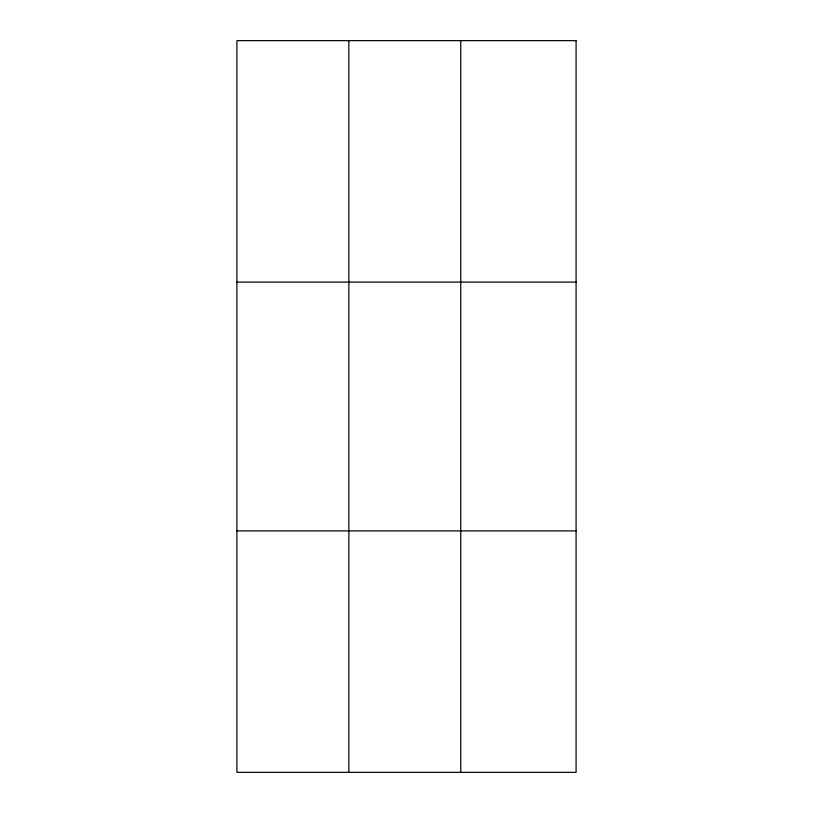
<?xml version="1.0" encoding="UTF-8"?>
<svg xmlns="http://www.w3.org/2000/svg" width="813" height="813" viewBox="0 0 813 813"><rect width="100%" height="100%" fill="white"/><g stroke="black" fill="none" stroke-linecap="round" stroke-linejoin="round"><path stroke-width="1.22" d="M348.848 772.35L348.848 40.65M460.768 772.35L460.768 40.65M236.918 282.111L576.082 282.111M236.918 530.889L576.082 530.889M576.082 40.65L576.082 772.35L236.918 772.35L236.918 40.65L576.082 40.65"/></g></svg>
